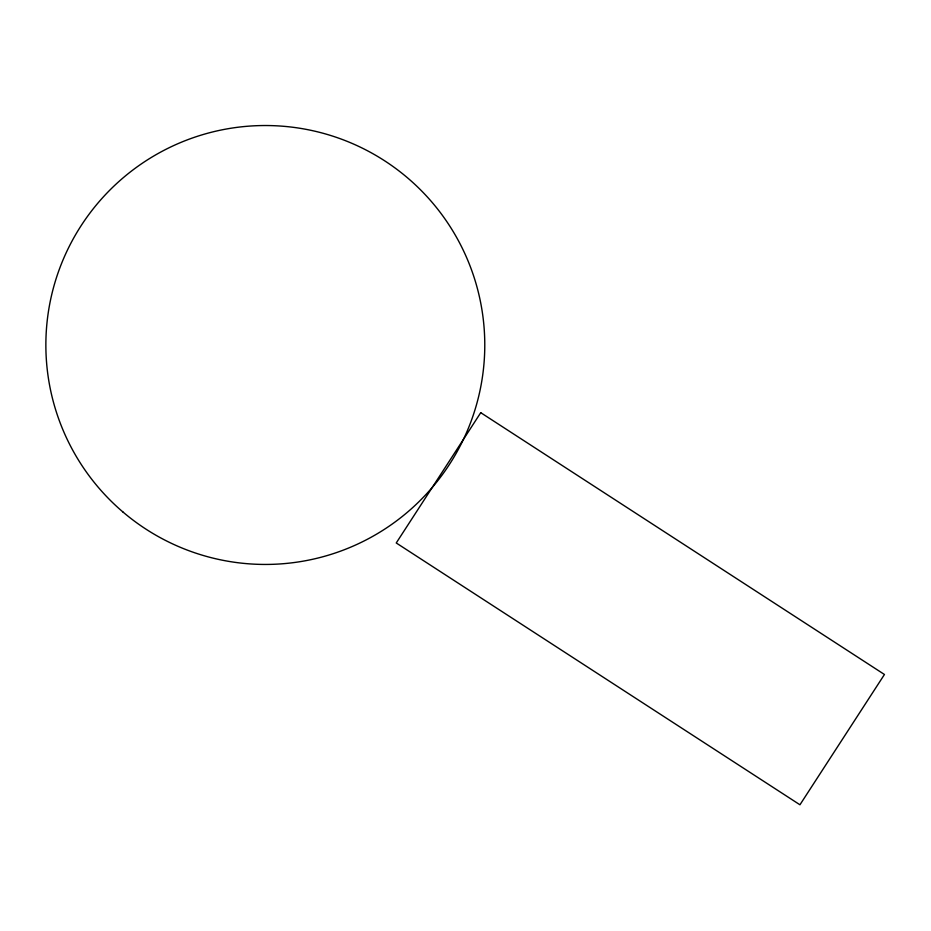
<?xml version="1.0" encoding="UTF-8"?>
<svg xmlns="http://www.w3.org/2000/svg" width="931" height="931" viewBox="0 0 931 931"><rect width="100%" height="100%" fill="white"/><g stroke="black" fill="none" stroke-linecap="round" stroke-linejoin="round"><path stroke-width="1.4" d="M480.745 412.677L396.245 542.971L799.95 804.78L884.45 674.486L480.745 412.677M122.904 511.957A219.46 219.46 0 0 0 481.129 384.84A219.46 219.46 0 0 0 191.937 138.16A219.46 219.46 0 0 0 122.904 511.957"/></g></svg>
